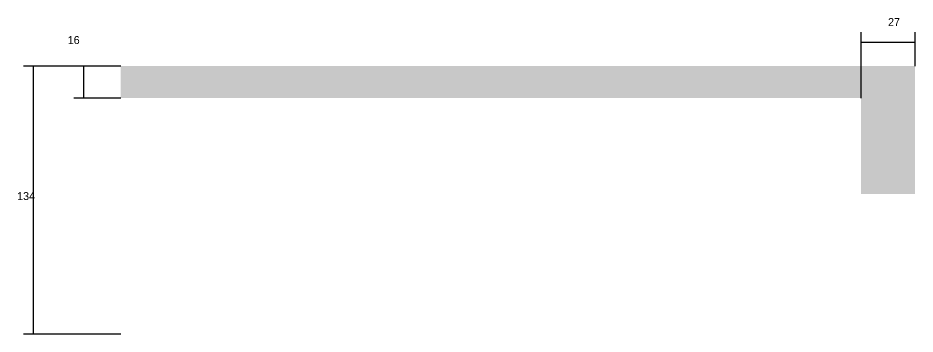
# Model space of a CAD drawing. Header units: metres. Extents: x 4890 to 7004, y 9014 to 10343.
# Drawn here: x 6423.3 to 6871.7, y 9014.5 to 9172.6 of the extents above; entities that cross this region are included whole.
import ezdxf

# ---------------------------------------------------------------- set-up
doc = ezdxf.new("R2010")
doc.units = ezdxf.units.M
doc.layers.add('COTA', color=241, linetype='Continuous')
doc.layers.add('Painéis', color=200, linetype='Continuous')

msp = doc.modelspace()

# ---------------------------------------------------------------- hatches: boundary and pattern name
at = {"layer": 'COTA'}
h = msp.add_hatch(dxfattribs=at)
h.set_pattern_fill('AR-CONC', scale=0.03)
h.paths.add_polyline_path([(6871.7, 9084.5), (6871.7, 9148.5), (6871.7, 9148.5), (6474.7, 9148.5), (6474.7, 9148.5), (6474.7, 9132.5), (6474.7, 9132.5), (6844.7, 9132.5), (6844.7, 9132.5), (6844.7, 9084.5), (6844.7, 9084.5), (6871.7, 9084.5)])

# ---------------------------------------------------------------- linework, layer by layer
for p, q in [((6844.7, 9132.5), (6844.7, 9165.5)), ((6871.7, 9148.5), (6871.7, 9165.5)), ((6844.7, 9160.5), (6871.7, 9160.5))]:
    msp.add_line(p, q, dxfattribs=at)
at = {"layer": 'Painéis'}
for p, q in [((6474.7, 9148.5), (6426.1, 9148.5)), ((6431.1, 9014.5), (6431.1, 9148.5)), ((6474.7, 9148.5), (6451.3, 9148.5)), ((6456.3, 9132.5), (6456.3, 9148.5)), ((6474.7, 9132.5), (6451.3, 9132.5)), ((6474.7, 9014.5), (6426.1, 9014.5))]:
    msp.add_line(p, q, dxfattribs=at)

# ---------------------------------------------------------------- texts
at = {"layer": 'COTA'}
msp.add_text('27', height=4, dxfattribs=at).set_placement((6858.2, 9168.5))
at = {"layer": 'Painéis'}
for s, p in [('16', (6448.2, 9159.5)), ('134', (6422.9, 9081.5))]:
    msp.add_text(s, height=4, dxfattribs=at).set_placement(p)

doc.saveas('drawing.dxf')
